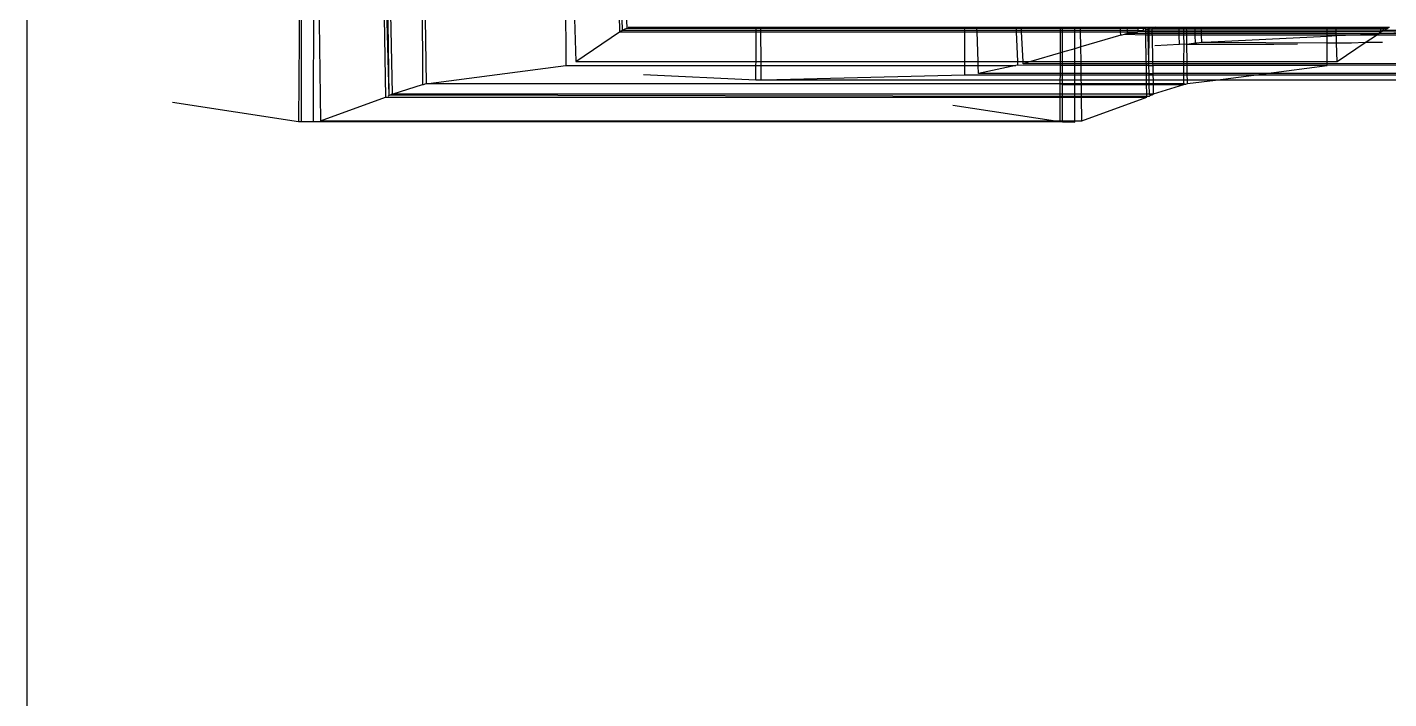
# Model space of a CAD drawing. Extents: x -24961 to 905641, y -154323 to 635957.
# Drawn here: x 437873.6 to 437924.9, y -143436.7 to -143411.4 of the extents above; entities that cross this region are included whole.
import ezdxf

# ---------------------------------------------------------------- set-up
doc = ezdxf.new("R2010")
doc.units = 0
doc.header["$LTSCALE"] = 1000
doc.header["$MEASUREMENT"] = 0

msp = doc.modelspace()

# ---------------------------------------------------------------- linework, layer by layer
for p, q in [((437888.397, -143396.95), (437888.618, -143413.527)), ((437896.003, -143407.174), (437896.171, -143411.437)), ((437873.61, -143442), (437873.61, -143407.896)), ((437883.871, -143407.896), (437883.825, -143414.958)), ((437883.922, -143407.896), (437883.914, -143414.958)), ((437884.385, -143407.896), (437884.377, -143414.958)), ((437884.542, -143407.896), (437884.65, -143414.932)), ((437886.998, -143407.896), (437887.092, -143414.04)), ((437887.061, -143407.896), (437887.214, -143413.973)), ((437887.133, -143407.896), (437887.214, -143413.973)), ((437887.218, -143407.896), (437887.347, -143413.918)), ((437888.458, -143407.896), (437888.489, -143413.556)), ((437893.852, -143407.896), (437893.88, -143412.844)), ((437894.116, -143407.896), (437894.252, -143412.695)), ((437895.819, -143407.896), (437895.902, -143411.58)), ((437895.895, -143407.896), (437895.997, -143411.523)), ((437896.222, -143411.409), (437901.048, -143411.409)), ((437901.048, -143411.437), (437901.048, -143411.409)), ((437901.048, -143411.409), (437901.221, -143411.409)), ((437901.222, -143411.437), (437901.221, -143411.409)), ((437901.221, -143411.409), (437908.89, -143411.409)), ((437908.89, -143411.437), (437908.89, -143411.409)), ((437908.89, -143411.409), (437909.35, -143411.409)), ((437909.351, -143411.437), (437909.35, -143411.409)), ((437909.35, -143411.409), (437910.841, -143411.409)), ((437910.842, -143411.437), (437910.841, -143411.409)), ((437910.841, -143411.409), (437911.027, -143411.409)), ((437911.028, -143411.437), (437911.027, -143411.409)), ((437911.027, -143411.409), (437912.503, -143411.409)), ((437912.503, -143411.409), (437912.573, -143411.409)), ((437912.503, -143411.437), (437912.503, -143411.409)), ((437912.573, -143411.409), (437913.036, -143411.409)), ((437912.573, -143411.437), (437912.573, -143411.409)), ((437913.036, -143411.409), (437913.251, -143411.409)), ((437913.036, -143411.437), (437913.036, -143411.409)), ((437913.251, -143411.409), (437914.754, -143411.409)), ((437913.251, -143411.437), (437913.251, -143411.409)), ((437914.755, -143411.437), (437914.754, -143411.409)), ((437914.754, -143411.409), (437915.01, -143411.409)), ((437915.011, -143411.437), (437915.01, -143411.409)), ((437915.01, -143411.409), (437915.42, -143411.409)), ((437915.421, -143411.437), (437915.42, -143411.409)), ((437915.42, -143411.409), (437915.615, -143411.409)), ((437915.616, -143411.437), (437915.615, -143411.409)), ((437915.615, -143411.409), (437915.707, -143411.409)), ((437915.707, -143411.409), (437915.792, -143411.409)), ((437915.708, -143411.437), (437915.707, -143411.409)), ((437915.792, -143411.409), (437915.835, -143411.409)), ((437915.793, -143411.483), (437915.792, -143411.409)), ((437915.835, -143411.409), (437915.948, -143411.409)), ((437915.836, -143411.472), (437915.835, -143411.409)), ((437915.948, -143411.409), (437916.074, -143411.409)), ((437915.949, -143411.437), (437915.948, -143411.409)), ((437916.074, -143411.409), (437915.949, -143411.437)), ((437916.074, -143411.409), (437916.957, -143411.409)), ((437916.958, -143411.437), (437916.957, -143411.409)), ((437916.957, -143411.409), (437917.136, -143411.409)), ((437917.136, -143411.437), (437917.136, -143411.409)), ((437917.136, -143411.409), (437917.245, -143411.409)), ((437917.245, -143411.409), (437917.564, -143411.409)), ((437917.245, -143411.437), (437917.245, -143411.409)), ((437917.565, -143411.437), (437917.564, -143411.409)), ((437917.564, -143411.409), (437917.795, -143411.409)), ((437917.796, -143411.437), (437917.795, -143411.409)), ((437917.795, -143411.409), (437922.527, -143411.409)), ((437922.527, -143411.409), (437922.87, -143411.409)), ((437922.527, -143411.437), (437922.527, -143411.409)), ((437922.871, -143411.437), (437922.87, -143411.409)), ((437922.87, -143411.409), (437924.553, -143411.409)), ((437924.554, -143411.437), (437924.553, -143411.409)), ((437924.553, -143411.409), (437924.649, -143411.409)), ((437924.65, -143411.437), (437924.649, -143411.409)), ((437924.649, -143411.409), (437924.826, -143411.409)), ((437924.827, -143411.437), (437924.826, -143411.409)), ((437924.826, -143411.409), (437924.877, -143411.409)), ((437894.252, -143412.695), (437895.902, -143411.58)), ((437895.902, -143411.58), (437895.949, -143411.555)), ((437895.902, -143411.58), (437901.047, -143411.58)), ((437895.949, -143411.555), (437895.997, -143411.523)), ((437895.997, -143411.523), (437896.171, -143411.437)), ((437895.997, -143411.523), (437901.047, -143411.523)), ((437896.171, -143411.437), (437901.048, -143411.437)), ((437901.038, -143412.695), (437901.047, -143411.58)), ((437901.047, -143411.523), (437901.048, -143411.437)), ((437901.047, -143411.523), (437901.222, -143411.523)), ((437901.047, -143411.58), (437901.047, -143411.523)), ((437901.047, -143411.58), (437901.222, -143411.58)), ((437901.048, -143411.437), (437901.222, -143411.437)), ((437901.222, -143411.523), (437901.222, -143411.437)), ((437901.222, -143411.437), (437908.89, -143411.437)), ((437901.222, -143411.58), (437901.222, -143411.523)), ((437901.222, -143411.523), (437908.891, -143411.523)), ((437901.227, -143412.695), (437901.222, -143411.58)), ((437901.222, -143411.58), (437908.891, -143411.58)), ((437908.891, -143411.523), (437908.89, -143411.437)), ((437908.89, -143411.437), (437909.351, -143411.437)), ((437908.891, -143411.58), (437908.891, -143411.523)), ((437908.891, -143411.523), (437909.354, -143411.523)), ((437908.896, -143412.695), (437908.891, -143411.58)), ((437908.891, -143411.58), (437909.356, -143411.58)), ((437909.354, -143411.523), (437909.351, -143411.437)), ((437909.351, -143411.437), (437910.842, -143411.437)), ((437909.356, -143411.58), (437909.354, -143411.523)), ((437909.354, -143411.523), (437910.845, -143411.523)), ((437909.395, -143412.695), (437909.356, -143411.58)), ((437909.356, -143411.58), (437910.847, -143411.58)), ((437910.845, -143411.523), (437910.842, -143411.437)), ((437910.842, -143411.437), (437911.028, -143411.437)), ((437910.847, -143411.58), (437910.845, -143411.523)), ((437910.845, -143411.523), (437911.032, -143411.523)), ((437910.886, -143412.695), (437910.847, -143411.58)), ((437910.847, -143411.58), (437911.035, -143411.58)), ((437911.032, -143411.523), (437911.028, -143411.437)), ((437911.028, -143411.437), (437912.503, -143411.437)), ((437911.035, -143411.58), (437911.032, -143411.523)), ((437911.032, -143411.523), (437912.502, -143411.523)), ((437911.088, -143412.695), (437911.035, -143411.58)), ((437911.035, -143411.58), (437912.502, -143411.58)), ((437912.497, -143412.371), (437912.502, -143411.58)), ((437912.502, -143411.523), (437912.503, -143411.437)), ((437912.502, -143411.523), (437912.573, -143411.523)), ((437912.502, -143411.58), (437912.502, -143411.523)), ((437912.502, -143411.58), (437912.573, -143411.58)), ((437912.503, -143411.437), (437912.573, -143411.437)), ((437912.572, -143412.35), (437912.573, -143411.58)), ((437912.573, -143411.437), (437913.036, -143411.437)), ((437912.573, -143411.523), (437912.573, -143411.437)), ((437912.573, -143411.523), (437913.036, -143411.523)), ((437912.573, -143411.58), (437912.573, -143411.523)), ((437912.573, -143411.58), (437913.036, -143411.58)), ((437913.035, -143412.215), (437913.036, -143411.58)), ((437913.036, -143411.437), (437913.251, -143411.437)), ((437913.036, -143411.523), (437913.036, -143411.437)), ((437913.036, -143411.523), (437913.253, -143411.523)), ((437913.036, -143411.58), (437913.036, -143411.523)), ((437913.036, -143411.58), (437913.254, -143411.58)), ((437913.251, -143411.437), (437914.755, -143411.437)), ((437913.253, -143411.523), (437913.251, -143411.437)), ((437913.253, -143411.523), (437914.757, -143411.523)), ((437913.254, -143411.58), (437913.253, -143411.523)), ((437913.254, -143411.58), (437914.759, -143411.58)), ((437913.262, -143412.15), (437913.254, -143411.58)), ((437914.763, -143411.702), (437913.262, -143412.15)), ((437914.757, -143411.523), (437914.755, -143411.437)), ((437914.755, -143411.437), (437915.011, -143411.437)), ((437914.759, -143411.58), (437914.757, -143411.523)), ((437914.757, -143411.523), (437915.015, -143411.523)), ((437914.763, -143411.702), (437914.759, -143411.58)), ((437914.759, -143411.58), (437915.018, -143411.58)), ((437914.806, -143411.702), (437914.763, -143411.702)), ((437914.892, -143411.677), (437914.806, -143411.702)), ((437915.021, -143411.64), (437914.892, -143411.677)), ((437915.712, -143411.702), (437914.892, -143411.677)), ((437915.015, -143411.523), (437915.011, -143411.437)), ((437915.011, -143411.437), (437915.421, -143411.437)), ((437915.018, -143411.58), (437915.015, -143411.523)), ((437915.015, -143411.523), (437915.424, -143411.523)), ((437915.021, -143411.64), (437915.018, -143411.58)), ((437915.018, -143411.58), (437915.392, -143411.58)), ((437915.085, -143411.64), (437915.021, -143411.64)), ((437915.392, -143411.58), (437915.085, -143411.64)), ((437915.711, -143411.64), (437915.085, -143411.64)), ((437915.426, -143411.574), (437915.392, -143411.58)), ((437915.424, -143411.523), (437915.421, -143411.437)), ((437915.421, -143411.437), (437915.616, -143411.437)), ((437915.426, -143411.574), (437915.424, -143411.523)), ((437915.424, -143411.523), (437915.62, -143411.529)), ((437915.71, -143411.58), (437915.426, -143411.574)), ((437915.62, -143411.529), (437915.616, -143411.437)), ((437915.616, -143411.437), (437915.708, -143411.437)), ((437915.709, -143411.523), (437915.62, -143411.529)), ((437915.709, -143411.523), (437915.708, -143411.437)), ((437915.949, -143411.437), (437915.708, -143411.437)), ((437915.793, -143411.483), (437915.709, -143411.523)), ((437915.794, -143411.523), (437915.709, -143411.523)), ((437915.71, -143411.58), (437915.709, -143411.523)), ((437915.795, -143411.58), (437915.71, -143411.58)), ((437915.711, -143411.64), (437915.71, -143411.58)), ((437915.797, -143411.64), (437915.711, -143411.64)), ((437915.712, -143411.702), (437915.711, -143411.64)), ((437915.798, -143411.702), (437915.712, -143411.702)), ((437915.727, -143412.695), (437915.712, -143411.702)), ((437915.836, -143411.472), (437915.793, -143411.483)), ((437915.794, -143411.523), (437915.793, -143411.483)), ((437915.837, -143411.523), (437915.794, -143411.523)), ((437915.795, -143411.58), (437915.794, -143411.523)), ((437915.837, -143411.58), (437915.795, -143411.58)), ((437915.797, -143411.64), (437915.795, -143411.58)), ((437915.838, -143411.64), (437915.797, -143411.64)), ((437915.798, -143411.702), (437915.797, -143411.64)), ((437915.819, -143412.695), (437915.798, -143411.702)), ((437915.839, -143411.702), (437915.798, -143411.702)), ((437915.819, -143412.695), (437915.839, -143411.702)), ((437915.949, -143411.437), (437915.836, -143411.472)), ((437915.837, -143411.523), (437915.836, -143411.472)), ((437915.951, -143411.523), (437915.837, -143411.523)), ((437915.837, -143411.58), (437915.837, -143411.523)), ((437915.952, -143411.58), (437915.837, -143411.58)), ((437915.838, -143411.64), (437915.837, -143411.58)), ((437915.953, -143411.64), (437915.838, -143411.64)), ((437915.839, -143411.702), (437915.838, -143411.64)), ((437915.955, -143411.702), (437915.839, -143411.702)), ((437915.951, -143411.523), (437915.949, -143411.437)), ((437915.949, -143411.437), (437916.958, -143411.437)), ((437916.959, -143411.523), (437915.951, -143411.523)), ((437915.952, -143411.58), (437915.951, -143411.523)), ((437916.961, -143411.58), (437915.952, -143411.58)), ((437915.953, -143411.64), (437915.952, -143411.58)), ((437916.962, -143411.64), (437915.953, -143411.64)), ((437915.955, -143411.702), (437915.953, -143411.64)), ((437915.976, -143412.695), (437915.955, -143411.702)), ((437916.963, -143411.702), (437915.955, -143411.702)), ((437916.959, -143411.523), (437916.958, -143411.437)), ((437916.958, -143411.437), (437917.136, -143411.437)), ((437916.961, -143411.58), (437916.959, -143411.523)), ((437917.139, -143411.523), (437916.959, -143411.523)), ((437916.962, -143411.64), (437916.961, -143411.58)), ((437917.141, -143411.58), (437916.961, -143411.58)), ((437916.963, -143411.702), (437916.962, -143411.64)), ((437917.143, -143411.64), (437916.962, -143411.64)), ((437916.971, -143412.058), (437916.963, -143411.702)), ((437917.145, -143411.702), (437916.963, -143411.702)), ((437917.139, -143411.523), (437917.136, -143411.437)), ((437917.136, -143411.437), (437917.245, -143411.437)), ((437917.141, -143411.58), (437917.139, -143411.523)), ((437917.246, -143411.523), (437917.139, -143411.523)), ((437917.143, -143411.64), (437917.141, -143411.58)), ((437917.247, -143411.58), (437917.141, -143411.58)), ((437917.145, -143411.702), (437917.143, -143411.64)), ((437917.248, -143411.64), (437917.143, -143411.64)), ((437917.156, -143412.044), (437917.145, -143411.702)), ((437917.249, -143411.702), (437917.145, -143411.702)), ((437917.246, -143411.523), (437917.245, -143411.437)), ((437917.245, -143411.437), (437917.565, -143411.437)), ((437917.566, -143411.523), (437917.246, -143411.523)), ((437917.247, -143411.58), (437917.246, -143411.523)), ((437917.567, -143411.58), (437917.247, -143411.58)), ((437917.248, -143411.64), (437917.247, -143411.58)), ((437917.569, -143411.64), (437917.248, -143411.64)), ((437917.249, -143411.702), (437917.248, -143411.64)), ((437917.254, -143412.058), (437917.249, -143411.702)), ((437917.57, -143411.702), (437917.249, -143411.702)), ((437917.566, -143411.523), (437917.565, -143411.437)), ((437917.565, -143411.437), (437917.796, -143411.437)), ((437917.567, -143411.58), (437917.566, -143411.523)), ((437917.799, -143411.523), (437917.566, -143411.523)), ((437917.569, -143411.64), (437917.567, -143411.58)), ((437917.801, -143411.58), (437917.567, -143411.58)), ((437917.57, -143411.702), (437917.569, -143411.64)), ((437917.803, -143411.64), (437917.569, -143411.64)), ((437917.575, -143412.002), (437917.57, -143411.702)), ((437917.805, -143411.702), (437917.57, -143411.702)), ((437917.799, -143411.523), (437917.796, -143411.437)), ((437917.796, -143411.437), (437922.527, -143411.437)), ((437917.801, -143411.58), (437917.799, -143411.523)), ((437922.527, -143411.523), (437917.799, -143411.523)), ((437917.803, -143411.64), (437917.801, -143411.58)), ((437922.528, -143411.58), (437917.801, -143411.58)), ((437917.805, -143411.702), (437917.803, -143411.64)), ((437922.528, -143411.64), (437917.803, -143411.64)), ((437917.814, -143411.985), (437917.805, -143411.702)), ((437922.528, -143411.702), (437917.805, -143411.702)), ((437922.529, -143411.754), (437917.911, -143411.985)), ((437922.527, -143411.523), (437922.527, -143411.437)), ((437922.527, -143411.437), (437922.871, -143411.437)), ((437922.528, -143411.58), (437922.527, -143411.523)), ((437922.874, -143411.523), (437922.527, -143411.523)), ((437922.875, -143411.58), (437922.528, -143411.58)), ((437922.528, -143411.64), (437922.528, -143411.58)), ((437922.877, -143411.64), (437922.528, -143411.64)), ((437922.528, -143411.702), (437922.528, -143411.64)), ((437922.529, -143411.754), (437922.528, -143411.702)), ((437922.879, -143411.702), (437922.528, -143411.702)), ((437922.88, -143411.736), (437922.529, -143411.754)), ((437922.53, -143412.002), (437922.529, -143411.754)), ((437922.874, -143411.523), (437922.871, -143411.437)), ((437922.871, -143411.437), (437924.554, -143411.437)), ((437922.875, -143411.58), (437922.874, -143411.523)), ((437924.555, -143411.523), (437922.874, -143411.523)), ((437922.877, -143411.64), (437922.875, -143411.58)), ((437924.557, -143411.58), (437922.875, -143411.58)), ((437924.451, -143411.658), (437922.877, -143411.64)), ((437922.879, -143411.702), (437922.877, -143411.64)), ((437922.88, -143411.736), (437922.879, -143411.702)), ((437923.564, -143411.702), (437922.879, -143411.702)), ((437923.564, -143411.702), (437922.88, -143411.736)), ((437922.887, -143412.002), (437922.88, -143411.736)), ((437924.451, -143411.658), (437923.564, -143411.702)), ((437924.385, -143411.702), (437923.564, -143411.702)), ((437923.965, -143411.985), (437924.385, -143411.702)), ((437924.385, -143411.702), (437924.451, -143411.658)), ((437928.638, -143411.702), (437924.385, -143411.702)), ((437924.451, -143411.658), (437924.478, -143411.64)), ((437924.478, -143411.64), (437924.557, -143411.58)), ((437924.81, -143411.64), (437924.478, -143411.64)), ((437924.555, -143411.523), (437924.554, -143411.437)), ((437924.554, -143411.437), (437924.65, -143411.437)), ((437924.557, -143411.58), (437924.555, -143411.523)), ((437924.652, -143411.523), (437924.555, -143411.523)), ((437924.557, -143411.58), (437924.605, -143411.555)), ((437924.605, -143411.555), (437924.652, -143411.523)), ((437926.132, -143411.574), (437924.605, -143411.555)), ((437924.652, -143411.523), (437924.65, -143411.437)), ((437924.65, -143411.437), (437924.827, -143411.437)), ((437924.652, -143411.523), (437924.827, -143411.437)), ((437926.295, -143411.529), (437924.652, -143411.523)), ((437926.132, -143411.574), (437924.81, -143411.64)), ((437928.639, -143411.64), (437924.81, -143411.64)), ((437912.497, -143412.371), (437911.379, -143412.695)), ((437912.495, -143412.695), (437912.497, -143412.371)), ((437912.572, -143412.35), (437912.497, -143412.371)), ((437913.035, -143412.215), (437912.572, -143412.35)), ((437912.572, -143412.695), (437912.572, -143412.35)), ((437913.262, -143412.15), (437913.035, -143412.215)), ((437913.035, -143412.695), (437913.035, -143412.215)), ((437913.271, -143412.695), (437913.262, -143412.15)), ((437916.971, -143412.058), (437916.049, -143412.113)), ((437917.156, -143412.044), (437916.971, -143412.058)), ((437917.141, -143412.695), (437917.156, -143412.044)), ((437917.254, -143412.058), (437917.156, -143412.044)), ((437917.575, -143412.002), (437917.254, -143412.058)), ((437920.522, -143412.058), (437917.254, -143412.058)), ((437917.262, -143412.695), (437917.254, -143412.058)), ((437917.629, -143412.002), (437917.575, -143412.002)), ((437917.814, -143411.985), (437917.629, -143412.002)), ((437917.911, -143411.985), (437917.814, -143411.985)), ((437922.53, -143412.002), (437917.911, -143411.985)), ((437921.421, -143412.044), (437920.522, -143412.058)), ((437922.887, -143412.002), (437922.53, -143412.002)), ((437922.534, -143412.695), (437922.53, -143412.002)), ((437923.454, -143412.002), (437922.887, -143412.002)), ((437922.907, -143412.695), (437922.887, -143412.002)), ((437922.907, -143412.695), (437923.965, -143411.985)), ((437923.965, -143411.985), (437923.454, -143412.002)), ((437924.613, -143411.985), (437923.965, -143411.985)), ((437888.708, -143413.527), (437893.88, -143412.844)), ((437893.88, -143412.844), (437901.037, -143412.844)), ((437894.252, -143412.695), (437901.038, -143412.695)), ((437901.033, -143413.4), (437901.037, -143412.844)), ((437901.037, -143412.844), (437901.038, -143412.695)), ((437901.037, -143412.844), (437901.227, -143412.844)), ((437901.038, -143412.695), (437901.227, -143412.695)), ((437901.227, -143412.844), (437901.227, -143412.695)), ((437901.227, -143412.695), (437908.896, -143412.695)), ((437901.23, -143413.402), (437901.227, -143412.844)), ((437901.227, -143412.844), (437908.896, -143412.844)), ((437908.896, -143412.844), (437908.896, -143412.695)), ((437908.896, -143412.695), (437909.395, -143412.695)), ((437908.898, -143413.208), (437908.896, -143412.844)), ((437908.896, -143412.844), (437909.401, -143412.844)), ((437909.401, -143412.844), (437909.395, -143412.695)), ((437909.395, -143412.695), (437910.886, -143412.695)), ((437909.411, -143413.147), (437909.401, -143412.844)), ((437909.401, -143412.844), (437910.821, -143412.844)), ((437910.821, -143412.844), (437909.411, -143413.147)), ((437910.891, -143412.829), (437910.821, -143412.844)), ((437910.891, -143412.829), (437910.886, -143412.695)), ((437910.886, -143412.695), (437911.088, -143412.695)), ((437912.494, -143412.844), (437910.891, -143412.829)), ((437911.092, -143412.779), (437911.088, -143412.695)), ((437911.088, -143412.695), (437911.379, -143412.695)), ((437911.379, -143412.695), (437911.092, -143412.779)), ((437912.494, -143412.779), (437911.092, -143412.779)), ((437911.379, -143412.695), (437912.495, -143412.695)), ((437912.492, -143413.147), (437912.494, -143412.844)), ((437912.494, -143412.779), (437912.495, -143412.695)), ((437912.571, -143412.779), (437912.494, -143412.779)), ((437912.494, -143412.844), (437912.494, -143412.779)), ((437912.571, -143412.844), (437912.494, -143412.844)), ((437912.495, -143412.695), (437912.572, -143412.695)), ((437912.571, -143412.779), (437912.572, -143412.695)), ((437913.035, -143412.779), (437912.571, -143412.779)), ((437912.571, -143412.844), (437912.571, -143412.779)), ((437913.035, -143412.844), (437912.571, -143412.844)), ((437912.571, -143413.147), (437912.571, -143412.844)), ((437912.572, -143412.695), (437913.035, -143412.695)), ((437913.034, -143413.147), (437913.035, -143412.844)), ((437913.035, -143412.695), (437913.271, -143412.695)), ((437913.035, -143412.779), (437913.035, -143412.695)), ((437913.272, -143412.779), (437913.035, -143412.779)), ((437913.035, -143412.844), (437913.035, -143412.779)), ((437913.273, -143412.844), (437913.035, -143412.844)), ((437913.272, -143412.779), (437913.271, -143412.695)), ((437913.271, -143412.695), (437915.727, -143412.695)), ((437915.728, -143412.779), (437913.272, -143412.779)), ((437913.273, -143412.844), (437913.272, -143412.779)), ((437915.729, -143412.844), (437913.273, -143412.844)), ((437913.278, -143413.147), (437913.273, -143412.844)), ((437915.728, -143412.779), (437915.727, -143412.695)), ((437915.727, -143412.695), (437915.819, -143412.695)), ((437915.821, -143412.779), (437915.728, -143412.779)), ((437915.729, -143412.844), (437915.728, -143412.779)), ((437915.822, -143412.844), (437915.729, -143412.844)), ((437915.734, -143413.147), (437915.729, -143412.844)), ((437915.821, -143412.779), (437915.819, -143412.695)), ((437915.819, -143412.695), (437915.976, -143412.695)), ((437915.822, -143412.844), (437915.821, -143412.779)), ((437915.978, -143412.779), (437915.821, -143412.779)), ((437915.829, -143413.147), (437915.822, -143412.844)), ((437915.822, -143412.844), (437915.979, -143412.844)), ((437915.978, -143412.779), (437915.976, -143412.695)), ((437915.976, -143412.695), (437917.141, -143412.695)), ((437915.979, -143412.844), (437915.978, -143412.779)), ((437917.141, -143412.779), (437915.978, -143412.779)), ((437915.986, -143413.147), (437915.979, -143412.844)), ((437917.142, -143412.844), (437915.979, -143412.844)), ((437917.141, -143412.779), (437917.141, -143412.695)), ((437917.141, -143412.695), (437917.262, -143412.695)), ((437917.142, -143412.844), (437917.141, -143412.779)), ((437917.263, -143412.779), (437917.141, -143412.779)), ((437917.143, -143413.147), (437917.142, -143412.844)), ((437917.264, -143412.844), (437917.142, -143412.844)), ((437917.263, -143412.779), (437917.262, -143412.695)), ((437917.262, -143412.695), (437922.534, -143412.695)), ((437917.264, -143412.844), (437917.263, -143412.779)), ((437922.534, -143412.779), (437917.263, -143412.779)), ((437917.268, -143413.147), (437917.264, -143412.844)), ((437922.535, -143412.844), (437917.264, -143412.844)), ((437920.243, -143413.147), (437922.535, -143412.844)), ((437922.534, -143412.779), (437922.534, -143412.695)), ((437922.534, -143412.695), (437922.907, -143412.695)), ((437922.535, -143412.844), (437922.534, -143412.779)), ((437928.63, -143412.779), (437922.534, -143412.779)), ((437928.629, -143412.829), (437922.535, -143412.844)), ((437901.033, -143413.4), (437896.799, -143413.2)), ((437901.23, -143413.402), (437901.033, -143413.4)), ((437901.315, -143413.4), (437901.23, -143413.402)), ((437908.898, -143413.208), (437901.315, -143413.4)), ((437912.49, -143413.4), (437901.315, -143413.4)), ((437912.491, -143413.208), (437908.898, -143413.208)), ((437912.492, -143413.147), (437909.411, -143413.147)), ((437912.489, -143413.527), (437912.49, -143413.4)), ((437912.49, -143413.4), (437912.491, -143413.208)), ((437912.571, -143413.4), (437912.49, -143413.4)), ((437912.491, -143413.208), (437912.492, -143413.147)), ((437912.571, -143413.208), (437912.491, -143413.208)), ((437912.571, -143413.147), (437912.492, -143413.147)), ((437913.034, -143413.147), (437912.571, -143413.147)), ((437912.571, -143413.208), (437912.571, -143413.147)), ((437913.034, -143413.208), (437912.571, -143413.208)), ((437912.571, -143413.4), (437912.571, -143413.208)), ((437913.034, -143413.4), (437912.571, -143413.4)), ((437912.571, -143413.527), (437912.571, -143413.4)), ((437913.278, -143413.147), (437913.034, -143413.147)), ((437913.034, -143413.208), (437913.034, -143413.147)), ((437913.278, -143413.208), (437913.034, -143413.208)), ((437913.034, -143413.4), (437913.034, -143413.208)), ((437913.281, -143413.4), (437913.034, -143413.4)), ((437913.034, -143413.527), (437913.034, -143413.4)), ((437915.734, -143413.147), (437913.278, -143413.147)), ((437913.278, -143413.208), (437913.278, -143413.147)), ((437915.735, -143413.208), (437913.278, -143413.208)), ((437913.281, -143413.4), (437913.278, -143413.208)), ((437915.738, -143413.4), (437913.281, -143413.4)), ((437913.283, -143413.527), (437913.281, -143413.4)), ((437915.829, -143413.147), (437915.734, -143413.147)), ((437915.735, -143413.208), (437915.734, -143413.147)), ((437915.83, -143413.208), (437915.735, -143413.208)), ((437915.738, -143413.4), (437915.735, -143413.208)), ((437915.834, -143413.4), (437915.738, -143413.4)), ((437915.74, -143413.527), (437915.738, -143413.4)), ((437915.83, -143413.208), (437915.829, -143413.147)), ((437915.829, -143413.147), (437915.986, -143413.147)), ((437915.834, -143413.4), (437915.83, -143413.208)), ((437915.987, -143413.208), (437915.83, -143413.208)), ((437915.837, -143413.527), (437915.834, -143413.4)), ((437915.991, -143413.4), (437915.834, -143413.4)), ((437915.987, -143413.208), (437915.986, -143413.147)), ((437917.143, -143413.147), (437915.986, -143413.147)), ((437915.991, -143413.4), (437915.987, -143413.208)), ((437917.143, -143413.208), (437915.987, -143413.208)), ((437915.994, -143413.527), (437915.991, -143413.4)), ((437917.144, -143413.4), (437915.991, -143413.4)), ((437917.143, -143413.208), (437917.143, -143413.147)), ((437917.268, -143413.147), (437917.143, -143413.147)), ((437917.144, -143413.4), (437917.143, -143413.208)), ((437917.269, -143413.208), (437917.143, -143413.208)), ((437917.144, -143413.527), (437917.144, -143413.4)), ((437917.271, -143413.4), (437917.144, -143413.4)), ((437917.269, -143413.208), (437917.268, -143413.147)), ((437920.243, -143413.147), (437917.268, -143413.147)), ((437917.271, -143413.4), (437917.269, -143413.208)), ((437919.777, -143413.208), (437917.269, -143413.208)), ((437917.273, -143413.527), (437917.271, -143413.4)), ((437918.328, -143413.4), (437917.271, -143413.4)), ((437917.273, -143413.527), (437918.328, -143413.4)), ((437918.328, -143413.4), (437919.777, -143413.208)), ((437928.625, -143413.4), (437918.328, -143413.4)), ((437919.777, -143413.208), (437920.243, -143413.147)), ((437928.627, -143413.208), (437919.777, -143413.208)), ((437928.627, -143413.147), (437920.243, -143413.147)), ((437887.214, -143413.973), (437887.192, -143413.997)), ((437887.214, -143413.973), (437887.281, -143413.951)), ((437887.281, -143413.951), (437887.347, -143413.918)), ((437887.281, -143413.951), (437912.486, -143413.997)), ((437887.347, -143413.918), (437887.387, -143413.918)), ((437887.387, -143413.918), (437888.489, -143413.556)), ((437887.387, -143413.918), (437912.487, -143413.918)), ((437888.489, -143413.556), (437888.527, -143413.556)), ((437888.527, -143413.556), (437888.618, -143413.527)), ((437888.618, -143413.527), (437888.708, -143413.527)), ((437888.708, -143413.527), (437912.489, -143413.527)), ((437912.486, -143413.997), (437912.487, -143413.918)), ((437912.487, -143413.918), (437912.489, -143413.527)), ((437912.487, -143413.918), (437912.57, -143413.918)), ((437912.489, -143413.527), (437912.571, -143413.527)), ((437912.489, -143413.527), (437912.571, -143413.556)), ((437912.57, -143413.918), (437912.571, -143413.556)), ((437912.57, -143413.997), (437912.57, -143413.918)), ((437912.57, -143413.918), (437913.033, -143413.918)), ((437912.571, -143413.527), (437913.034, -143413.527)), ((437912.571, -143413.556), (437912.571, -143413.527)), ((437912.571, -143413.556), (437913.034, -143413.556)), ((437913.033, -143413.918), (437913.034, -143413.556)), ((437913.033, -143413.997), (437913.033, -143413.918)), ((437913.033, -143413.918), (437913.289, -143413.918)), ((437913.034, -143413.527), (437913.283, -143413.527)), ((437913.034, -143413.556), (437913.034, -143413.527)), ((437913.034, -143413.556), (437913.284, -143413.556)), ((437913.284, -143413.556), (437913.283, -143413.527)), ((437913.283, -143413.527), (437915.74, -143413.527)), ((437913.289, -143413.918), (437913.284, -143413.556)), ((437913.284, -143413.556), (437915.74, -143413.556)), ((437913.291, -143413.997), (437913.289, -143413.918)), ((437913.289, -143413.918), (437915.746, -143413.918)), ((437915.74, -143413.556), (437915.74, -143413.527)), ((437915.74, -143413.527), (437915.837, -143413.527)), ((437915.746, -143413.918), (437915.74, -143413.556)), ((437915.74, -143413.556), (437915.838, -143413.556)), ((437915.747, -143413.997), (437915.746, -143413.918)), ((437915.746, -143413.918), (437915.845, -143413.918)), ((437915.838, -143413.556), (437915.837, -143413.527)), ((437915.837, -143413.527), (437915.994, -143413.527)), ((437915.845, -143413.918), (437915.838, -143413.556)), ((437915.838, -143413.556), (437915.994, -143413.556)), ((437915.869, -143413.973), (437915.845, -143413.918)), ((437915.845, -143413.918), (437916.002, -143413.918)), ((437915.847, -143413.997), (437915.869, -143413.973)), ((437915.869, -143413.973), (437915.936, -143413.951)), ((437915.936, -143413.951), (437916.002, -143413.918)), ((437915.994, -143413.556), (437915.994, -143413.527)), ((437915.994, -143413.527), (437917.144, -143413.527)), ((437916.002, -143413.918), (437915.994, -143413.556)), ((437915.994, -143413.556), (437917.144, -143413.556)), ((437916.002, -143413.918), (437917.144, -143413.556)), ((437917.144, -143413.556), (437917.144, -143413.527)), ((437917.144, -143413.527), (437917.209, -143413.548)), ((437917.144, -143413.556), (437917.209, -143413.548)), ((437917.209, -143413.548), (437917.273, -143413.527)), ((437879.071, -143414.223), (437883.825, -143414.958)), ((437884.65, -143414.932), (437887.092, -143414.04)), ((437887.092, -143414.04), (437912.486, -143414.04)), ((437908.445, -143414.334), (437912.315, -143414.932)), ((437912.48, -143414.932), (437912.486, -143414.04)), ((437912.486, -143414.04), (437912.486, -143413.997)), ((437912.486, -143413.997), (437912.57, -143413.997)), ((437912.486, -143414.04), (437912.57, -143414.04)), ((437912.569, -143414.932), (437912.57, -143414.04)), ((437912.57, -143414.04), (437912.57, -143413.997)), ((437912.57, -143413.997), (437913.033, -143413.997)), ((437912.57, -143414.04), (437913.033, -143414.04)), ((437913.032, -143414.932), (437913.033, -143414.04)), ((437913.033, -143414.04), (437913.033, -143413.997)), ((437913.033, -143413.997), (437913.291, -143413.997)), ((437913.033, -143414.04), (437913.291, -143414.04)), ((437913.291, -143414.04), (437913.291, -143413.997)), ((437913.291, -143413.997), (437915.747, -143413.997)), ((437913.305, -143414.932), (437913.291, -143414.04)), ((437913.291, -143414.04), (437915.747, -143414.04)), ((437913.305, -143414.932), (437915.747, -143414.04)), ((437915.747, -143414.04), (437915.747, -143413.997)), ((437915.747, -143413.997), (437915.847, -143413.997)), ((437883.825, -143414.958), (437883.914, -143414.958)), ((437883.914, -143414.958), (437884.377, -143414.958)), ((437884.377, -143414.958), (437912.48, -143414.958)), ((437884.65, -143414.932), (437912.315, -143414.932)), ((437912.315, -143414.932), (437912.48, -143414.932)), ((437912.48, -143414.958), (437912.48, -143414.932)), ((437912.48, -143414.932), (437912.569, -143414.932)), ((437912.48, -143414.958), (437912.569, -143414.966)), ((437912.569, -143414.966), (437912.569, -143414.932)), ((437912.569, -143414.932), (437913.032, -143414.932)), ((437912.569, -143414.966), (437913.032, -143414.978)), ((437913.032, -143414.978), (437913.032, -143414.932)), ((437913.032, -143414.932), (437913.305, -143414.932))]:
    msp.add_line(p, q)

doc.saveas('drawing.dxf')
